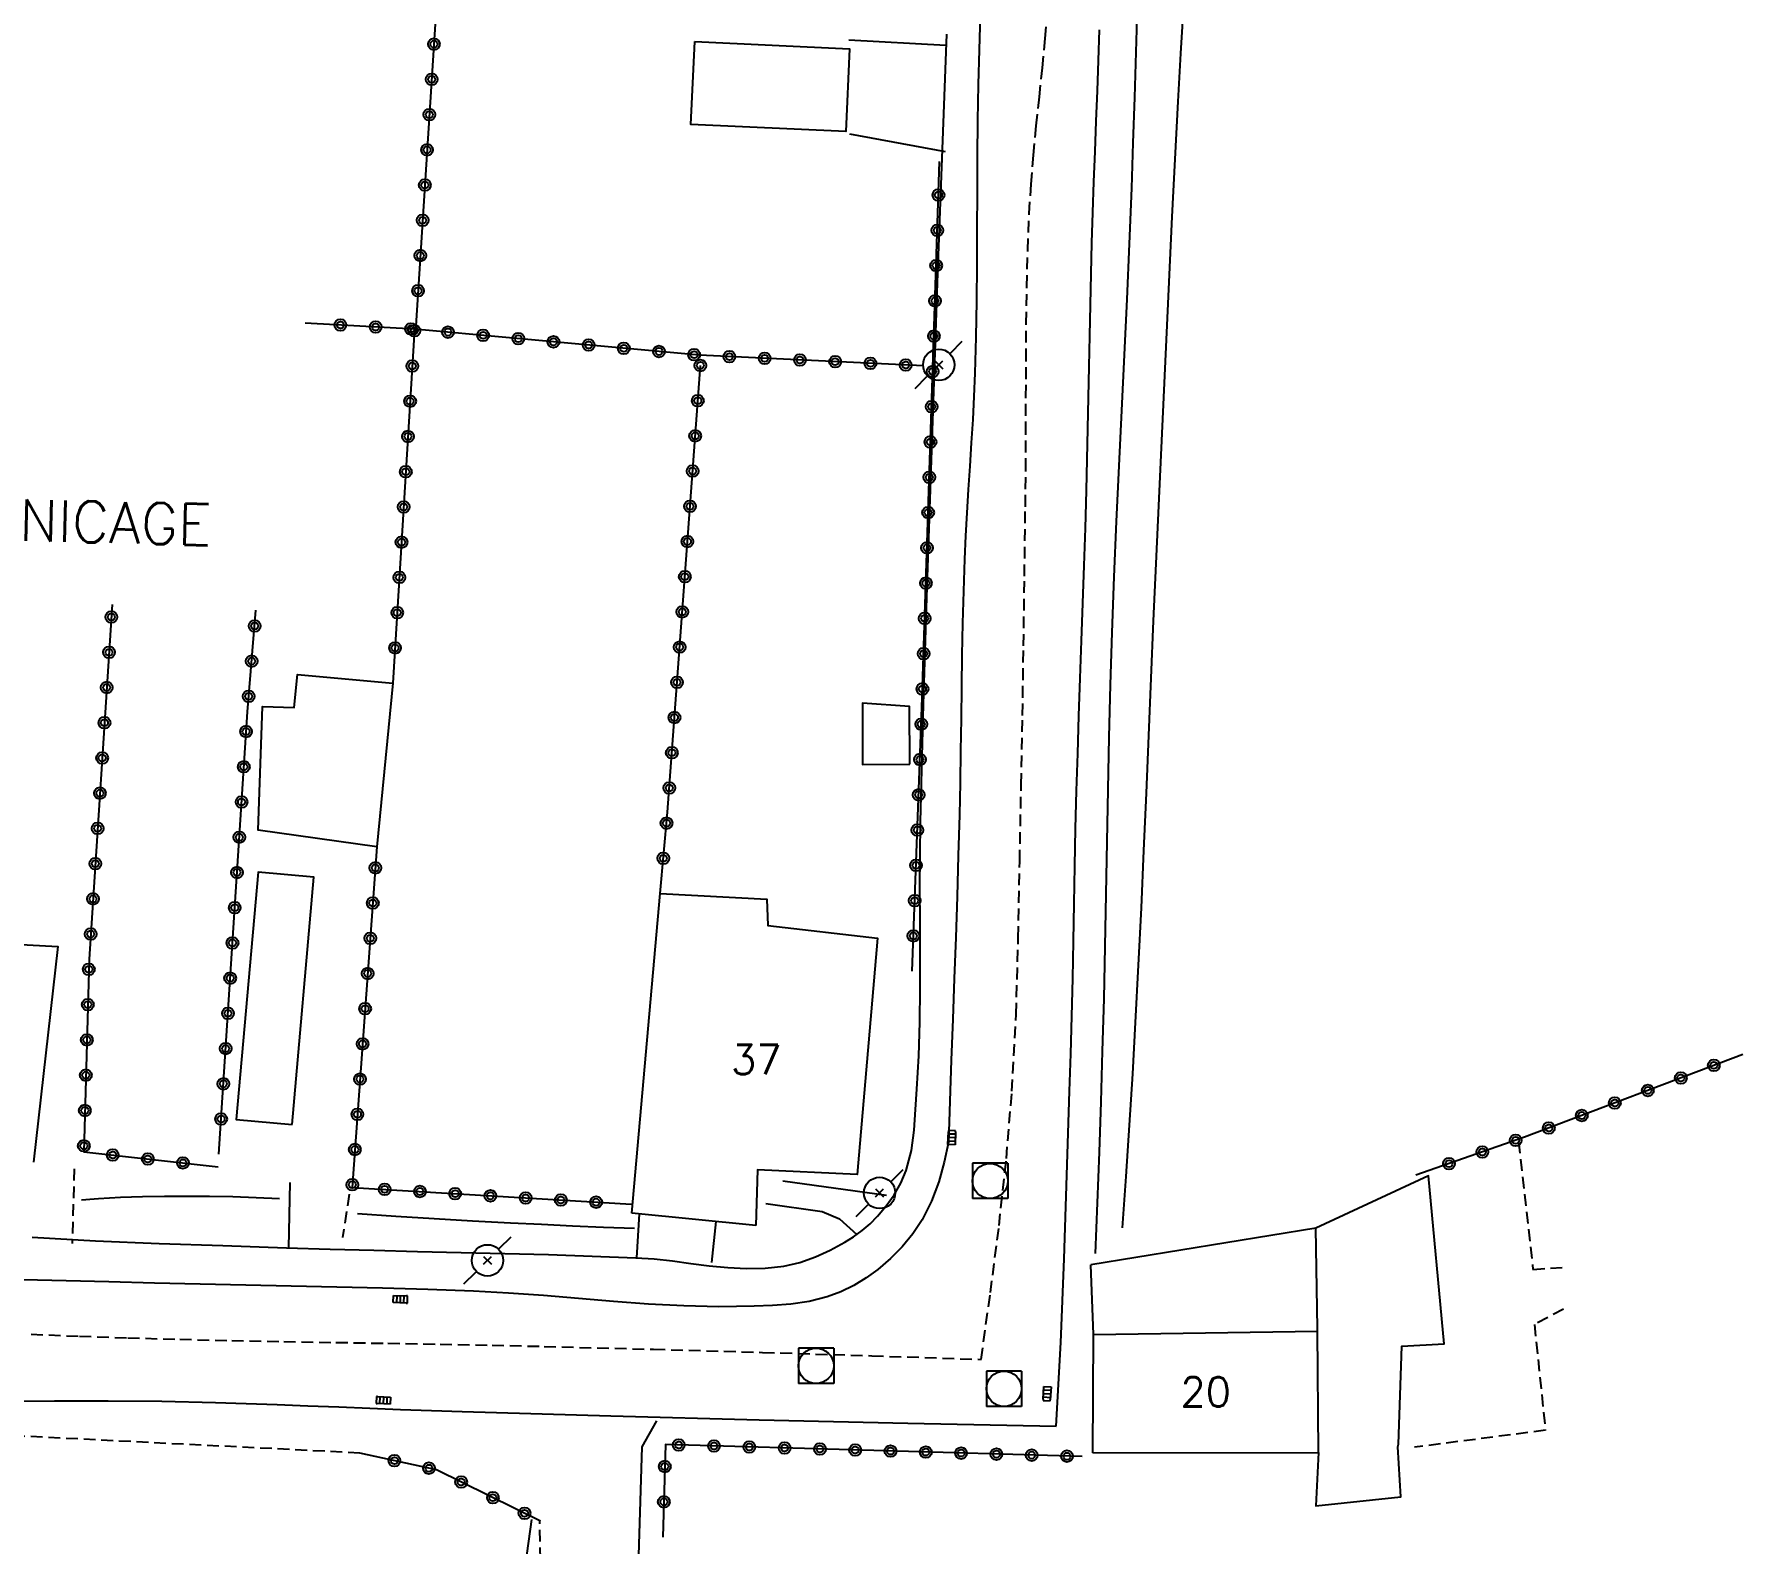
# Model space of a CAD drawing. Header units: millimetres. Extents: x 150997 to 152001, y 151999 to 153001.
# Drawn here: x 151517.6 to 151590.2, y 152593 to 152657.2 of the extents above; entities that cross this region are included whole.
import ezdxf
from ezdxf.enums import TextEntityAlignment as Align

# ---------------------------------------------------------------- set-up
doc = ezdxf.new("R2010")
doc.units = ezdxf.units.MM
doc.linetypes.add('DASHED', pattern=[0.75, 0.5, -0.25])
doc.layers.get('0').update_dxf_attribs({"linetype": 'CONTINUOUS'})
for name, color, linetype in [('W0001', 6, 'DASHED'), ('W0014', 7, 'CONTINUOUS'), ('W0017', 7, 'CONTINUOUS'), ('W0071', 7, 'CONTINUOUS'), ('W0101', 7, 'CONTINUOUS'), ('W0104', 1, 'CONTINUOUS'), ('W0112', 1, 'DASHED'), ('W0211', 2, 'CONTINUOUS'), ('W0323', 7, 'CONTINUOUS'), ('W0401', 7, 'CONTINUOUS'), ('W0420', 7, 'CONTINUOUS'), ('W0473', 7, 'CONTINUOUS'), ('W0989', 7, 'CONTINUOUS'), ('W0991', 7, 'CONTINUOUS')]:
    doc.layers.add(name, color=color, linetype=linetype)
doc.styles.get("Standard").update_dxf_attribs({"font": 'romans.shx', "width": 0.85})

# ---------------------------------------------------------------- blocks, each defined once
blk = doc.blocks.new('T473')
for p, q in [((0.500001, 0.500001), (1.000002, 1.000002)), ((-0.166667, 0.166667), (0.166667, -0.166667)), ((-0.166667, -0.166667), (0.166667, 0.166667)), ((-1.000002, -1.000002), (-0.500001, -0.500001))]:
    blk.add_line(p, q)
blk.add_ellipse((0, 0), major_axis=(0.471405, 0.471405), ratio=1, start_param=5.497787144, end_param=11.780972451)
blk = doc.blocks.new('T420')
for p, q in [((0.75, 0.75), (-0.75, 0.75)), ((-0.75, 0.75), (-0.75, -0.75)), ((0.75, 0.75), (0.75, -0.75)), ((0.75, -0.75), (-0.75, -0.75))]:
    blk.add_line(p, q)
blk.add_ellipse((0, 0), major_axis=(-0.53, 0.53), ratio=1, start_param=3.926991, end_param=10.210176)
blk = doc.blocks.new('T401')
for p, q in [((-0.3, 0.3), (0, 0.3)), ((-0.3, -0.25), (-0.3, 0.3)), ((-0.3, 0.15), (0, 0.15)), ((-0.3, 0), (0, 0)), ((0, 0.3), (0, -0.25)), ((-0.3, -0.15), (0, -0.15)), ((-0.3, -0.25), (-0.3, -0.3)), ((-0.3, -0.3), (0, -0.3)), ((0, -0.3), (0, -0.25))]:
    blk.add_line(p, q)
blk = doc.blocks.new('t323o')
at = {"color": 0, "linetype": 'Continuous'}
for radius in [0.25, 0.15]:
    blk.add_circle((0, 0), radius, dxfattribs=at)

msp = doc.modelspace()

# ---------------------------------------------------------------- linework, layer by layer
at = {"layer": 'W0001'}
for points in [[(151557.856, 152600.874), (151558.255, 152603.714), (151558.62, 152606.559), (151558.93, 152609.411), (151559.167, 152612.271), (151559.341, 152615.522), (151559.437, 152618.777), (151559.496, 152622.032), (151559.559, 152625.285), (151559.617, 152628.24), (151559.661, 152631.195), (151559.699, 152634.151), (151559.739, 152637.106), (151559.755, 152638.663), (151559.762, 152640.22), (151559.764, 152641.778), (151559.767, 152643.335), (151559.776, 152644.892), (151559.799, 152646.45), (151559.84, 152648.007), (151559.904, 152649.564), (151559.98, 152650.806), (151560.083, 152652.046), (151560.203, 152653.284), (151560.333, 152654.522), (151560.463, 152655.759), (151560.582, 152656.997), (151560.682, 152658.238)], [(151517.502, 152601.94), (151519.554, 152601.859), (151521.607, 152601.789), (151523.818, 152601.726), (151526.029, 152601.674), (151528.24, 152601.631), (151530.452, 152601.593), (151532.663, 152601.556), (151534.875, 152601.517), (151537.086, 152601.474), (151539.297, 152601.423), (151543.937, 152601.301), (151548.577, 152601.169), (151553.217, 152601.027), (151557.856, 152600.874)]]:
    msp.add_lwpolyline(points, dxfattribs=at)
at = {"layer": 'W0014'}
for points in [[(151557.822, 152658.002), (151557.777, 152656.523), (151557.739, 152655.044), (151557.711, 152653.511), (151557.695, 152651.979), (151557.687, 152650.446), (151557.683, 152648.913), (151557.676, 152647.38), (151557.662, 152645.847), (151557.636, 152644.314), (151557.593, 152642.782), (151557.553, 152641.793), (151557.501, 152640.804), (151557.44, 152639.816), (151557.375, 152638.828), (151557.31, 152637.84), (151557.248, 152636.852), (151557.194, 152635.864), (151557.15, 152634.875), (151557.105, 152633.518), (151557.07, 152632.161), (151557.044, 152630.804), (151557.024, 152629.447), (151557.006, 152628.09), (151556.987, 152626.733), (151556.964, 152625.376), (151556.935, 152624.019), (151556.889, 152622.28), (151556.837, 152620.541), (151556.779, 152618.802), (151556.717, 152617.063), (151556.654, 152615.324), (151556.59, 152613.586), (151556.528, 152611.847), (151556.469, 152610.108)], [(151564.484, 152658.348), (151564.429, 152656.42), (151564.371, 152654.493), (151564.308, 152652.566), (151564.24, 152650.639), (151564.146, 152648.279), (151564.042, 152645.919), (151563.931, 152643.559), (151563.818, 152641.2), (151563.705, 152638.841), (151563.598, 152636.481), (151563.5, 152634.121), (151563.414, 152631.76), (151563.346, 152629.537), (151563.29, 152627.313), (151563.243, 152625.089), (151563.201, 152622.865), (151563.159, 152620.641), (151563.116, 152618.417), (151563.066, 152616.194), (151563.007, 152613.97), (151562.942, 152611.821), (151562.87, 152609.672), (151562.792, 152607.523), (151562.708, 152605.375)], [(151517.543, 152606.062), (151520.243, 152605.906), (151522.945, 152605.796), (151525.648, 152605.708), (151528.35, 152605.619), (151530.205, 152605.56), (151532.06, 152605.509), (151533.916, 152605.464), (151535.771, 152605.421), (151537.627, 152605.377), (151539.482, 152605.326), (151541.337, 152605.266), (151543.192, 152605.194), (151543.974, 152605.141), (151544.754, 152605.055), (151545.53, 152604.954), (151546.307, 152604.855), (151547.095, 152604.776), (151547.888, 152604.734), (151548.684, 152604.749), (151549.476, 152604.835), (151550.16, 152604.99), (151550.82, 152605.225), (151551.452, 152605.517), (151552.063, 152605.848), (151552.443, 152606.084), (151552.806, 152606.347), (151553.148, 152606.638), (151553.462, 152606.958), (151553.828, 152607.397), (151554.16, 152607.865), (151554.447, 152608.364), (151554.674, 152608.894), (151554.905, 152609.746), (151555.02, 152610.62), (151555.074, 152611.494), (151555.125, 152612.359), (151555.208, 152613.778), (151555.255, 152615.198), (151555.275, 152616.619), (151555.275, 152618.04), (151555.268, 152619.459), (151555.261, 152620.879), (151555.265, 152622.298), (151555.286, 152623.718), (151555.414, 152628.703), (151555.568, 152633.686), (151555.735, 152638.67), (151555.906, 152643.653), (151556.024, 152647.035), (151556.146, 152650.417), (151556.274, 152653.799), (151556.407, 152657.18)], [(151561.051, 152598.029), (151561.25, 152601.586), (151561.386, 152605.146), (151561.497, 152608.706), (151561.618, 152612.265), (151561.672, 152613.86), (151561.715, 152615.455), (151561.751, 152617.051), (151561.781, 152618.646), (151561.809, 152620.242), (151561.839, 152621.837), (151561.872, 152623.433), (151561.913, 152625.028), (151561.96, 152626.624), (151562.012, 152628.22), (151562.067, 152629.816), (151562.124, 152631.411), (151562.18, 152633.007), (151562.235, 152634.603), (151562.286, 152636.199), (151562.333, 152637.795), (151562.367, 152639.111), (151562.397, 152640.426), (151562.424, 152641.742), (151562.449, 152643.058), (151562.475, 152644.373), (151562.502, 152645.689), (151562.533, 152647.005), (151562.568, 152648.32), (151562.608, 152649.612), (151562.653, 152650.904), (151562.701, 152652.196), (151562.751, 152653.487), (151562.801, 152654.779), (151562.848, 152656.071), (151562.891, 152657.363)], [(151556.469, 152610.108), (151556.289, 152609.255), (151556.055, 152608.412), (151555.747, 152607.59), (151555.35, 152606.806), (151554.958, 152606.211), (151554.506, 152605.662), (151554.005, 152605.158), (151553.467, 152604.697), (151552.971, 152604.335), (151552.446, 152604.014), (151551.894, 152603.742), (151551.318, 152603.524), (151550.555, 152603.329), (151549.776, 152603.22), (151548.995, 152603.165), (151548.217, 152603.132), (151546.722, 152603.109), (151545.227, 152603.145), (151543.735, 152603.225), (151542.245, 152603.335), (151540.76, 152603.46), (151539.274, 152603.582), (151537.786, 152603.688), (151536.297, 152603.765), (151534.362, 152603.836), (151532.426, 152603.895), (151530.49, 152603.946), (151528.554, 152603.991), (151526.619, 152604.033), (151524.683, 152604.074), (151522.747, 152604.118), (151520.811, 152604.167), (151516.569, 152604.272)], [(151507.102, 152599.343), (151509.379, 152599.204), (151511.659, 152599.126), (151513.94, 152599.095), (151516.22, 152599.094), (151518.498, 152599.107), (151520.777, 152599.113), (151523.056, 152599.099), (151525.334, 152599.048), (151526.645, 152599.004), (151527.955, 152598.956), (151529.265, 152598.905), (151530.575, 152598.852), (151531.886, 152598.8), (151533.196, 152598.749), (151534.506, 152598.701), (151535.817, 152598.658), (151542.125, 152598.472), (151548.433, 152598.305), (151554.742, 152598.157), (151561.051, 152598.029)]]:
    msp.add_lwpolyline(points, dxfattribs=at)
at = {"layer": 'W0017'}
for points in [[(151552.242, 152656.94), (151556.362, 152656.716)], [(151556.339, 152652.187), (151552.288, 152652.938)], [(151528.452, 152605.616), (151528.508, 152608.39)], [(151553.846, 152607.832), (151549.431, 152608.452)], [(151543.337, 152607.055), (151543.223, 152605.193)], [(151548.719, 152607.497), (151551.103, 152607.156), (151551.844, 152606.842), (151552.58, 152606.182)], [(151546.417, 152604.997), (151546.602, 152606.73)], [(151543.218, 152572.153), (151543.049, 152583.792), (151543.462, 152597.154), (151544.081, 152598.26)]]:
    msp.add_lwpolyline(points, dxfattribs=at)
at = {"layer": 'W0071'}
msp.add_lwpolyline([(151538.754, 152594.069), (151538.564, 152592.641), (151538.332, 152591.219), (151538.058, 152589.804), (151537.743, 152588.398), (151537.399, 152587.05), (151537.016, 152585.713), (151536.593, 152584.387), (151536.132, 152583.075)], dxfattribs=at)
at = {"layer": 'W0101'}
for points in [[(151543.02, 152607.087), (151544.22, 152620.673), (151548.751, 152620.435), (151548.805, 152619.308), (151553.458, 152618.772), (151552.596, 152608.724), (151548.363, 152608.923), (151548.291, 152606.562)], [(151513.918, 152618.677), (151518.638, 152618.414), (151517.605, 152609.255)], [(151548.291, 152606.562), (151543.02, 152607.087)], [(151562.61, 152596.905), (151572.187, 152596.91), (151572.152, 152602.073)], [(151562.61, 152596.905), (151562.635, 152601.936)], [(151562.635, 152601.936), (151572.152, 152602.073)]]:
    msp.add_lwpolyline(points, dxfattribs=at)
at = {"layer": 'W0104'}
for points in [[(151545.692, 152656.87), (151552.271, 152656.565), (151552.108, 152653.047), (151545.529, 152653.352)], [(151532.193, 152622.646), (151527.155, 152623.36), (151527.327, 152628.613), (151528.674, 152628.571), (151528.821, 152629.977), (151532.874, 152629.609)], [(151554.832, 152626.17), (151554.821, 152628.617), (151552.824, 152628.762), (151552.816, 152626.153)], [(151528.586, 152610.858), (151529.512, 152621.366), (151527.142, 152621.575), (151526.216, 152611.067)]]:
    msp.add_lwpolyline(points, close=True, dxfattribs=at)
for points in [[(151572.187, 152596.91), (151572.081, 152594.647), (151575.693, 152595.037), (151575.563, 152597.156), (151575.585, 152597.265), (151575.732, 152601.441), (151577.53, 152601.528), (151576.861, 152608.678), (151572.074, 152606.453)], [(151572.152, 152602.073), (151572.146, 152602.18), (151572.074, 152606.453), (151562.519, 152604.888)], [(151562.635, 152601.936), (151562.519, 152604.888)]]:
    msp.add_lwpolyline(points, dxfattribs=at)
at = {"layer": 'W0112'}
for points in [[(151580.689, 152610.126), (151581.301, 152604.696), (151582.534, 152604.782)], [(151519.336, 152608.97), (151519.247, 152605.792)], [(151531.018, 152607.893), (151530.73, 152606.05)], [(151582.593, 152603.01), (151581.361, 152602.359), (151581.83, 152597.862), (151576.271, 152597.138)], [(151531.472, 152596.894), (151500.168, 152598.452)], [(151536.216, 152558.542), (151537.081, 152565.9), (151539.401, 152575.131), (151539.113, 152593.999)]]:
    msp.add_lwpolyline(points, dxfattribs=at)
at = {"layer": 'W0211'}
for points in [[(151563.857, 152606.467), (151564.015, 152608.645), (151564.162, 152610.823), (151564.298, 152613.002), (151564.423, 152615.182), (151564.55, 152617.621), (151564.667, 152620.06), (151564.775, 152622.5), (151564.878, 152624.94), (151564.978, 152627.38), (151565.078, 152629.82), (151565.182, 152632.259), (151565.291, 152634.699), (151565.516, 152639.606), (151565.741, 152644.513), (151565.975, 152649.42), (151566.226, 152654.326), (151566.342, 152656.37), (151566.47, 152658.412)], [(151528.057, 152607.696), (151527.068, 152607.742), (151526.078, 152607.774), (151525.088, 152607.794), (151524.098, 152607.8), (151523.164, 152607.794), (151522.23, 152607.776), (151521.297, 152607.745), (151520.364, 152607.7), (151520.183, 152607.688), (151520.002, 152607.674), (151519.821, 152607.657), (151519.641, 152607.638)], [(151543.128, 152606.435), (151541.814, 152606.484), (151540.5, 152606.538), (151539.186, 152606.598), (151537.872, 152606.663), (151536.246, 152606.751), (151534.62, 152606.845), (151532.995, 152606.947), (151531.37, 152607.055)]]:
    msp.add_lwpolyline(points, dxfattribs=at)
at = {"layer": 'W0323'}
for points in [[(151535.32, 152667.325), (151535.035, 152663.397), (151535.036, 152663.37), (151533.846, 152644.785)], [(151554.927, 152617.369), (151555.341, 152628.579), (151556.092, 152651.775)], [(151533.789, 152644.653), (151529.144, 152644.911)], [(151555.411, 152643.088), (151545.893, 152643.543), (151533.789, 152644.653), (151532.874, 152629.609)], [(151544.22, 152620.673), (151544.537, 152624.132), (151545.933, 152643.109)], [(151520.946, 152632.953), (151519.967, 152617.882), (151519.737, 152609.693), (151525.444, 152609.056)], [(151525.479, 152609.589), (151526.69, 152628.395), (151527.055, 152632.714)], [(151532.193, 152622.646), (151531.139, 152608.18), (151543.002, 152607.462)], [(151590.214, 152613.832), (151580.947, 152610.314), (151576.318, 152608.697)], [(151539.14, 152594.001), (151534.717, 152596.18), (151531.472, 152596.894)], [(151562.144, 152596.741), (151544.447, 152597.253), (151544.342, 152593.321)]]:
    msp.add_lwpolyline(points, dxfattribs=at)

# ---------------------------------------------------------------- block references
for p, rotation in [((151534.613, 152656.76), 266.3363450438693), ((151534.517, 152655.264), 266.3363450438693), ((151534.421, 152653.767), 266.3363450438693), ((151534.325, 152652.27), 266.3363450438693), ((151534.229, 152650.773), 266.3363450438693), ((151556.046, 152650.35), 88.14562402325984), ((151534.134, 152649.276), 266.3363450438693), ((151555.997, 152648.851), 88.14562402325984), ((151534.038, 152647.779), 266.3363450438693), ((151555.949, 152647.352), 88.14562402325984), ((151533.942, 152646.282), 266.3363450438693), ((151555.9, 152645.852), 88.14562402325984), ((151530.641, 152644.828), 176.8223381828629), ((151532.139, 152644.745), 176.8223381828629), ((151533.637, 152644.661), 176.8223381828629), ((151533.785, 152644.581), 266.5194671693509), ((151535.211, 152644.523), 174.7603333238708), ((151536.705, 152644.386), 174.7603333238708), ((151555.852, 152644.353), 88.14562402325984), ((151538.199, 152644.249), 174.7603333238708), ((151539.692, 152644.112), 174.7603333238708), ((151541.186, 152643.975), 174.7603333238708), ((151542.68, 152643.838), 174.7603333238708), ((151544.174, 152643.701), 174.7603333238708), ((151533.694, 152643.084), 266.5194671693509), ((151545.667, 152643.564), 174.7603333238708), ((151545.933, 152643.107), 85.7927440556597), ((151547.165, 152643.482), 177.2631069061059), ((151548.663, 152643.411), 177.2631069061059), ((151550.162, 152643.339), 177.2631069061059), ((151551.66, 152643.267), 177.2631069061059), ((151553.158, 152643.196), 177.2631069061059), ((151554.656, 152643.124), 177.2631069061059), ((151555.803, 152642.854), 88.14562402325984), ((151533.603, 152641.587), 266.5194671693509), ((151545.823, 152641.611), 85.7927440556597), ((151555.755, 152641.355), 88.14562402325984), ((151533.511, 152640.09), 266.5194671693509), ((151545.713, 152640.115), 85.7927440556597), ((151555.706, 152639.855), 88.14562402325984), ((151533.42, 152638.592), 266.5194671693509), ((151545.603, 152638.619), 85.7927440556597), ((151555.658, 152638.356), 88.14562402325984), ((151533.329, 152637.095), 266.5194671693509), ((151545.493, 152637.123), 85.7927440556597), ((151555.609, 152636.857), 88.14562402325984), ((151545.383, 152635.627), 85.7927440556597), ((151533.238, 152635.598), 266.5194671693509), ((151555.56, 152635.358), 88.14562402325984), ((151533.147, 152634.101), 266.5194671693509), ((151545.273, 152634.131), 85.7927440556597), ((151555.512, 152633.859), 88.14562402325984), ((151520.911, 152632.417), 266.2851416482301), ((151526.998, 152632.037), 85.1682691288079), ((151533.056, 152632.603), 266.5194671693509), ((151545.163, 152632.636), 85.7927440556597), ((151555.463, 152632.359), 88.14562402325984), ((151520.814, 152630.92), 266.2851416482301), ((151526.872, 152630.542), 85.1682691288079), ((151532.965, 152631.106), 266.5194671693509), ((151545.052, 152631.14), 85.7927440556597), ((151555.415, 152630.86), 88.14562402325984), ((151520.716, 152629.423), 266.2851416482301), ((151544.942, 152629.644), 85.7927440556597), ((151555.366, 152629.361), 88.14562402325984), ((151526.745, 152629.048), 85.1682691288079), ((151520.619, 152627.926), 266.2851416482301), ((151544.832, 152628.148), 85.7927440556597), ((151555.315, 152627.862), 87.88495296573639), ((151526.636, 152627.552), 86.3155630137422), ((151520.522, 152626.429), 266.2851416482301), ((151544.722, 152626.652), 85.7927440556597), ((151555.259, 152626.363), 87.88495296573639), ((151526.539, 152626.055), 86.3155630137422), ((151520.425, 152624.932), 266.2851416482301), ((151544.612, 152625.156), 85.7927440556597), ((151555.204, 152624.864), 87.88495296573639), ((151526.443, 152624.558), 86.3155630137422), ((151520.328, 152623.436), 266.2851416482301), ((151544.494, 152623.66), 84.76375590357316), ((151555.148, 152623.365), 87.88495296573639), ((151526.347, 152623.061), 86.3155630137422), ((151520.23, 152621.939), 266.2851416482301), ((151544.357, 152622.167), 84.76375590357316), ((151555.093, 152621.866), 87.88495296573639), ((151526.25, 152621.564), 86.3155630137422), ((151532.128, 152621.759), 265.8327645538541), ((151520.133, 152620.442), 266.2851416482301), ((151526.154, 152620.067), 86.3155630137422), ((151532.019, 152620.263), 265.8327645538541), ((151555.038, 152620.367), 87.88495296573639), ((151520.036, 152618.945), 266.2851416482301), ((151526.057, 152618.57), 86.3155630137422), ((151531.91, 152618.767), 265.8327645538541), ((151554.982, 152618.868), 87.88495296573639), ((151519.955, 152617.448), 268.3911874747899), ((151525.961, 152617.073), 86.3155630137422), ((151531.801, 152617.271), 265.8327645538541), ((151519.913, 152615.948), 268.3911874747899), ((151525.865, 152615.577), 86.3155630137422), ((151531.692, 152615.775), 265.8327645538541), ((151519.871, 152614.449), 268.3911874747899), ((151525.768, 152614.08), 86.3155630137422), ((151531.583, 152614.279), 265.8327645538541), ((151588.984, 152613.365), 200.7884527857539), ((151519.828, 152612.949), 268.3911874747899), ((151525.672, 152612.583), 86.3155630137422), ((151531.474, 152612.783), 265.8327645538541), ((151587.582, 152612.833), 200.7884527857539), ((151584.777, 152611.768), 200.7884527857539), ((151586.179, 152612.3), 200.7884527857539), ((151519.786, 152611.45), 268.3911874747899), ((151525.575, 152611.086), 86.3155630137422), ((151531.365, 152611.287), 265.8327645538541), ((151583.375, 152611.236), 200.7884527857539), ((151580.566, 152610.181), 199.2553044639269), ((151581.972, 152610.703), 200.7884527857539), ((151519.744, 152609.95), 268.3911874747899), ((151520.972, 152609.555), 353.6311603668352), ((151531.256, 152609.791), 265.8327645538541), ((151579.15, 152609.686), 199.2553044639269), ((151522.463, 152609.389), 353.6311603668352), ((151523.953, 152609.222), 353.6311603668352), ((151577.734, 152609.192), 199.2553044639269), ((151531.147, 152608.295), 265.8327645538541), ((151532.521, 152608.096), 356.5364370555632), ((151534.018, 152608.006), 356.5364370555632), ((151535.516, 152607.915), 356.5364370555632), ((151537.013, 152607.824), 356.5364370555632), ((151538.51, 152607.734), 356.5364370555632), ((151540.007, 152607.643), 356.5364370555632), ((151541.505, 152607.553), 356.5364370555632), ((151545.013, 152597.237), 178.3428118695342), ((151546.513, 152597.193), 178.3428118695342), ((151548.012, 152597.15), 178.3428118695342), ((151532.937, 152596.572), 167.5908973328803), ((151549.511, 152597.106), 178.3428118695342), ((151551.011, 152597.063), 178.3428118695342), ((151552.51, 152597.02), 178.3428118695342), ((151554.01, 152596.976), 178.3428118695342), ((151555.509, 152596.933), 178.3428118695342), ((151557.008, 152596.89), 178.3428118695342), ((151558.508, 152596.846), 178.3428118695342), ((151560.007, 152596.803), 178.3428118695342), ((151561.506, 152596.759), 178.3428118695342), ((151534.402, 152596.249), 167.5908973328803), ((151535.773, 152595.66), 153.7727431555647), ((151544.422, 152596.32), 268.4703389016106), ((151537.119, 152594.997), 153.7727431555647), ((151538.464, 152594.334), 153.7727431555647), ((151544.382, 152594.82), 268.4703389016106)]:
    msp.add_blockref('t323o', p, dxfattribs=dict(at, rotation=rotation))
at = {"layer": 'W0401'}
for p, rotation in [((151556.46, 152610.298), 178.1003964394581), ((151533.198, 152603.576), 88.24789187010633), ((151560.81, 152599.409), 356.6648126518672), ((151532.459, 152598.982), 267.7602145421346)]:
    msp.add_blockref('T401', p, dxfattribs=dict(at, rotation=rotation))
at = {"layer": 'W0420'}
for p in [(151558.239, 152608.454), (151550.847, 152600.6), (151558.83, 152599.625)]:
    msp.add_blockref('T420', p, dxfattribs=at)
at = {"layer": 'W0473'}
for p in [(151556.059, 152643.135), (151553.545, 152607.947), (151536.89, 152605.08)]:
    msp.add_blockref('T473', p, dxfattribs=at)

# ---------------------------------------------------------------- texts
at = {"layer": 'W0989'}
msp.add_text('RUE DU NICAGE   ', height=1.75, rotation=358.5654, dxfattribs=at).set_placement((151506.702, 152635.922))
at = {"layer": 'W0991'}
for s, p in [('37', (151548.306, 152613.617)), ('20', (151567.396, 152599.489))]:
    msp.add_text(s, height=1.25, dxfattribs=at).set_placement(p, align=Align.MIDDLE_CENTER)

doc.saveas('drawing.dxf')
